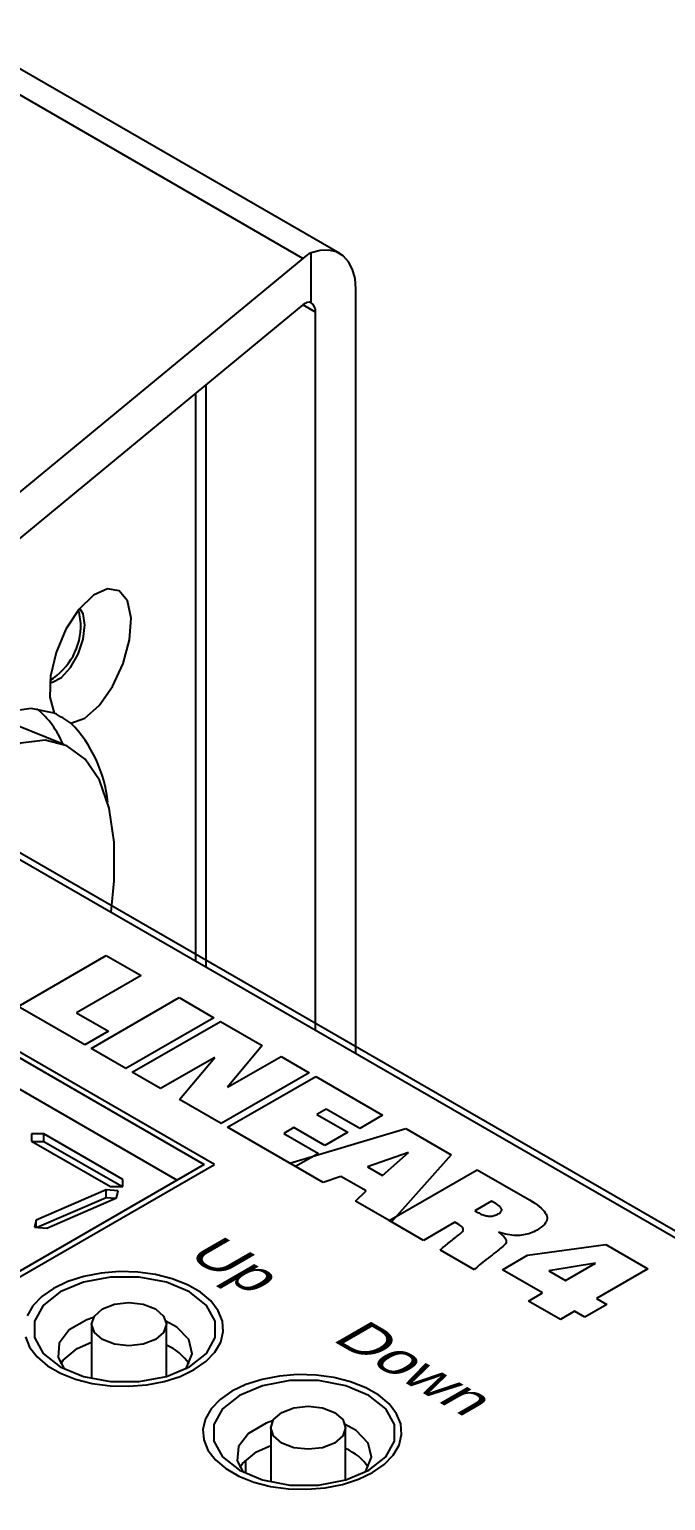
# Model space of a CAD drawing. Header units: inches. Extents: x 2.5 to 102.3, y 2 to 82.2.
# Drawn here: x 62.833 to 63.755, y 52.986 to 55.119 of the extents above; entities that cross this region are included whole.
import ezdxf

# ---------------------------------------------------------------- set-up
doc = ezdxf.new("R2010")
doc.units = ezdxf.units.IN
doc.header["$MEASUREMENT"] = 0
doc.layers.add('7414A1202 - CSLINEAR - XLR', color=7, linetype='Continuous')
doc.layers.add('LABEL', color=2, linetype='Continuous')
doc.styles.add('Arial', font='arial.ttf')

msp = doc.modelspace()

# ---------------------------------------------------------------- linework, layer by layer
for p, q in [((63.2292, 54.7866), (20.6375, 79.3742)), ((63.2827, 54.7936), (20.6961, 79.3783)), ((63.241, 54.7222), (63.241, 54.7948)), ((63.2292, 54.7866), (62.5491, 54.2258)), ((63.3059, 53.634), (63.3059, 54.7423)), ((63.2292, 54.7191), (62.5491, 54.1583)), ((63.2475, 54.7085), (63.2292, 54.7191)), ((63.2475, 53.6677), (63.2475, 54.7085)), ((63.089, 53.7592), (63.089, 54.6034)), ((63.0733, 54.5905), (63.0733, 53.7682)), ((62.8827, 54.0819), (62.7812, 54.1229)), ((62.5748, 54.056), (65.2187, 52.5297)), ((62.2795, 53.9385), (63.0861, 53.4729)), ((62.2897, 53.8876), (63.0471, 53.4504)), ((62.8359, 53.5172), (62.8359, 53.5068)), ((62.8538, 53.5172), (62.8359, 53.5172)), ((62.9681, 53.4512), (62.8538, 53.5172)), ((62.8538, 53.5059), (62.8538, 53.5172)), ((62.8359, 53.5068), (62.9502, 53.4409)), ((62.8538, 53.5059), (62.8374, 53.5059)), ((62.9665, 53.4409), (62.8538, 53.5059)), ((63.0861, 53.4729), (62.7264, 53.2652)), ((62.9681, 53.4409), (62.9681, 53.4512)), ((62.9438, 53.4361), (62.8426, 53.392)), ((62.9616, 53.4346), (62.9438, 53.4361)), ((62.9438, 53.4248), (62.9438, 53.4361)), ((62.9502, 53.4409), (62.9681, 53.4409)), ((62.9591, 53.4244), (62.9616, 53.4346)), ((62.9438, 53.4248), (62.8442, 53.3815)), ((62.8579, 53.3804), (62.9591, 53.4244)), ((62.9575, 53.4237), (62.9438, 53.4248)), ((62.8426, 53.392), (62.8401, 53.3818)), ((62.8426, 53.3816), (62.8426, 53.392)), ((62.8401, 53.3818), (62.8579, 53.3804)), ((62.9228, 53.2412), (62.9228, 53.1625)), ((63.0313, 53.1656), (63.0313, 53.2412)), ((62.902, 53.2063), (62.9228, 53.2155)), ((63.1826, 53.0913), (63.1826, 53.0125)), ((63.2911, 53.0156), (63.2911, 53.0913)), ((63.1618, 53.0563), (63.1826, 53.0655)), ((63.1458, 53.0442), (63.1458, 53.0251))]:
    msp.add_line(p, q)
at = {"flags": 128}
for points in [[(63.3059, 54.7423), (63.3048, 54.7574), (63.3012, 54.7707), (63.2954, 54.7817), (63.2876, 54.7902), (63.2779, 54.7959), (63.2667, 54.7986), (63.2542, 54.7982), (63.241, 54.7948)], [(62.893, 54.1129), (62.9129, 54.1201), (62.9339, 54.1386), (62.9533, 54.1661), (62.9686, 54.1992), (62.9779, 54.2337), (62.9801, 54.2652), (62.9749, 54.2899), (62.9629, 54.3045), (62.9457, 54.3074), (62.9254, 54.2981), (62.9045, 54.2777), (62.8857, 54.2489), (62.8713, 54.2153), (62.8632, 54.181), (62.8623, 54.1504), (62.8688, 54.1274)], [(62.9075, 54.2574), (62.9049, 54.2737), (62.9036, 54.2766)], [(62.9131, 54.2551), (62.9105, 54.2714), (62.9057, 54.2791)], [(62.8622, 54.1715), (62.8663, 54.172), (62.8793, 54.179), (62.8922, 54.1934), (62.9032, 54.2129), (62.9105, 54.2346), (62.9131, 54.2551)], [(62.8688, 54.1274), (62.8353, 54.1341), (62.7982, 54.1289), (62.7584, 54.1119), (62.7173, 54.0836), (62.6762, 54.045), (62.6488, 54.0133)], [(62.951, 53.8389), (62.9557, 53.8842), (62.9557, 53.9403), (62.9485, 53.9894), (62.9343, 54.0299), (62.9136, 54.0604), (62.8871, 54.08), (62.8557, 54.0879), (62.8204, 54.0838), (62.7826, 54.0679), (62.7434, 54.0408), (62.7042, 54.0033), (62.6914, 53.9887)], [(63.065, 53.1797), (63.0894, 53.1991), (63.1022, 53.2219), (63.1022, 53.2459), (63.0894, 53.2687), (63.065, 53.2881), (63.0314, 53.3021), (62.9919, 53.3096), (62.9504, 53.3096), (62.9109, 53.3021), (62.8773, 53.2881), (62.8529, 53.2687), (62.8401, 53.2459), (62.8401, 53.2219), (62.8529, 53.1991), (62.8773, 53.1797), (62.9109, 53.1656), (62.9504, 53.1582), (62.9919, 53.1582), (63.0314, 53.1656), (63.065, 53.1797)], [(63.0154, 53.2634), (63.0271, 53.2532), (63.0313, 53.2412), (63.0271, 53.2293), (63.0154, 53.2191), (62.9978, 53.2123), (62.977, 53.2099), (62.9563, 53.2123), (62.9387, 53.2191), (62.9269, 53.2293), (62.9228, 53.2412), (62.9269, 53.2532), (62.9387, 53.2634), (62.9563, 53.2702), (62.977, 53.2726), (62.9978, 53.2702), (63.0154, 53.2634)], [(62.9255, 53.251), (62.9159, 53.2477), (62.8904, 53.233), (62.8759, 53.214), (62.8743, 53.1933), (62.883, 53.1766)], [(63.0593, 53.1766), (63.0606, 53.1783), (63.0689, 53.1985), (63.0639, 53.219), (63.0464, 53.2372), (63.0307, 53.2459)], [(62.8781, 53.1837), (62.8817, 53.1892), (62.902, 53.2063)], [(63.3248, 53.0297), (63.3492, 53.0491), (63.362, 53.0719), (63.362, 53.0959), (63.3492, 53.1187), (63.3248, 53.1381), (63.2912, 53.1522), (63.2517, 53.1596), (63.2102, 53.1596), (63.1707, 53.1522), (63.1371, 53.1381), (63.1127, 53.1187), (63.0999, 53.0959), (63.0999, 53.0719), (63.1127, 53.0491), (63.1371, 53.0297), (63.1707, 53.0156), (63.2102, 53.0082), (63.2517, 53.0082), (63.2912, 53.0156), (63.3248, 53.0297)], [(63.2752, 53.1134), (63.2869, 53.1033), (63.2911, 53.0913), (63.2869, 53.0793), (63.2752, 53.0691), (63.2576, 53.0623), (63.2368, 53.06), (63.2161, 53.0623), (63.1985, 53.0691), (63.1867, 53.0793), (63.1826, 53.0913), (63.1867, 53.1033), (63.1985, 53.1134), (63.2161, 53.1202), (63.2368, 53.1226), (63.2576, 53.1202), (63.2752, 53.1134)], [(63.1853, 53.1011), (63.1757, 53.0977), (63.1502, 53.083), (63.1357, 53.064), (63.1341, 53.0433), (63.1428, 53.0266)], [(63.3191, 53.0266), (63.3204, 53.0283), (63.3287, 53.0485), (63.3237, 53.0691), (63.3062, 53.0872), (63.2905, 53.0959)], [(63.1379, 53.0338), (63.1415, 53.0392), (63.1618, 53.0563)]]:
    msp.add_lwpolyline(points, dxfattribs=at)
for centre, radius, start, end in [((63.233, 54.71), 0.0145, 353.9853, 56.8095), ((62.813, 54.2553), 0.0945, 301.5335, 1.2719), ((62.7643, 54.0358), 0.1259, 21.7481, 50.9086), ((62.6619, 53.7546), 0.4263, 57.1796, 60.9651), ((62.7561, 53.9796), 0.191, 5.5474, 44.2439), ((63.0036, 53.1438), 0.0726, 33.3621, 67.6001), ((63.2634, 52.9938), 0.0726, 33.3621, 67.6001)]:
    msp.add_arc(centre, radius, start, end)
for major_axis, start_param, end_param in [((0.0432, 0.1042), 0.542576, 0.723896), ((0.0113, 0.0273), 6.249041, 7.007082)]:
    msp.add_ellipse((63.2292, 54.6951), major_axis=major_axis, ratio=0.469314, start_param=start_param, end_param=end_param)
at = {"layer": '7414A1202 - CSLINEAR - XLR', "color": 2}
for p, q in [((62.8163, 53.7022), (62.9439, 53.7759)), ((62.9439, 53.7759), (62.9945, 53.7467)), ((62.9945, 53.7467), (62.9011, 53.6928)), ((62.9221, 53.6411), (63.0497, 53.7148)), ((63.0497, 53.7148), (63.1003, 53.6856)), ((62.9133, 53.6462), (62.8163, 53.7022)), ((62.9011, 53.6928), (62.9476, 53.666)), ((62.9476, 53.666), (62.9133, 53.6462)), ((63.1003, 53.6856), (62.9727, 53.6119)), ((62.9819, 53.6066), (63.1095, 53.6803)), ((63.1095, 53.6803), (63.1701, 53.6453)), ((63.1701, 53.6453), (63.1199, 53.5851)), ((62.9727, 53.6119), (62.9221, 53.6411)), ((63.1015, 53.6279), (63.0229, 53.5829)), ((63.0503, 53.5671), (63.1015, 53.6279)), ((63.1199, 53.5851), (63.1975, 53.6295)), ((63.1975, 53.6295), (63.2385, 53.6058)), ((63.0229, 53.5829), (62.9819, 53.6066)), ((63.2385, 53.6058), (63.1109, 53.5321)), ((63.1201, 53.5268), (63.2477, 53.6005)), ((63.2477, 53.6005), (63.3447, 53.5445)), ((63.1109, 53.5321), (63.0503, 53.5671)), ((63.2629, 53.5533), (63.2493, 53.5455)), ((63.2493, 53.5455), (63.2942, 53.5196)), ((63.3115, 53.5253), (63.2629, 53.5533)), ((63.3447, 53.5445), (63.3115, 53.5253)), ((63.2187, 53.4699), (63.1201, 53.5268)), ((63.216, 53.5263), (63.2017, 53.518)), ((63.2017, 53.518), (63.2519, 53.489)), ((63.2102, 53.4748), (63.3786, 53.5249)), ((63.2609, 53.5004), (63.216, 53.5263)), ((63.2942, 53.5196), (63.2609, 53.5004)), ((63.3786, 53.5249), (63.4442, 53.487)), ((63.2586, 53.4468), (63.2102, 53.4748)), ((63.2519, 53.489), (63.2187, 53.4699)), ((63.3825, 53.4904), (63.323, 53.4693)), ((63.3445, 53.4568), (63.3825, 53.4904)), ((63.4442, 53.487), (63.3576, 53.3897)), ((63.2843, 53.4557), (63.2586, 53.4468)), ((63.3208, 53.4346), (63.2843, 53.4557)), ((63.323, 53.4693), (63.3445, 53.4568)), ((63.3544, 53.3915), (63.482, 53.4652)), ((63.482, 53.4652), (63.5575, 53.4216)), ((63.3053, 53.4199), (63.3208, 53.4346)), ((63.3576, 53.3897), (63.3053, 53.4199)), ((63.5025, 53.4199), (63.4783, 53.4059)), ((63.5071, 53.4172), (63.5025, 53.4199)), ((63.5087, 53.4163), (63.5071, 53.4172)), ((63.5102, 53.4154), (63.5087, 53.4163)), ((63.5115, 53.4145), (63.5102, 53.4154)), ((63.5127, 53.4136), (63.5115, 53.4145)), ((63.5138, 53.4127), (63.5127, 53.4136)), ((63.5147, 53.4119), (63.5138, 53.4127)), ((63.5155, 53.4111), (63.5147, 53.4119)), ((63.5162, 53.4103), (63.5155, 53.4111)), ((63.5168, 53.4095), (63.5162, 53.4103)), ((63.5172, 53.4088), (63.5168, 53.4095)), ((63.5175, 53.408), (63.5172, 53.4088)), ((63.5575, 53.4216), (63.5616, 53.4191)), ((63.5616, 53.4191), (63.5654, 53.4167)), ((63.5654, 53.4167), (63.5688, 53.4143)), ((63.5688, 53.4143), (63.5718, 53.412)), ((63.5718, 53.412), (63.5745, 53.4096)), ((63.5745, 53.4096), (63.5769, 53.4073)), ((63.4039, 53.3629), (63.3544, 53.3915)), ((63.4493, 53.3892), (63.4039, 53.3629)), ((63.4552, 53.3858), (63.4493, 53.3892)), ((63.4783, 53.4059), (63.4826, 53.4035)), ((63.4826, 53.4035), (63.4841, 53.4026)), ((63.4841, 53.4026), (63.4857, 53.4018)), ((63.4857, 53.4018), (63.4872, 53.4011)), ((63.4872, 53.4011), (63.4887, 53.4004)), ((63.4887, 53.4004), (63.4903, 53.3999)), ((63.4903, 53.3999), (63.4918, 53.3994)), ((63.4918, 53.3994), (63.4933, 53.3989)), ((63.4933, 53.3989), (63.4948, 53.3986)), ((63.4948, 53.3986), (63.4963, 53.3983)), ((63.4963, 53.3983), (63.4978, 53.3981)), ((63.4978, 53.3981), (63.4993, 53.398)), ((63.4993, 53.398), (63.5008, 53.3979)), ((63.5008, 53.3979), (63.5023, 53.398)), ((63.5023, 53.398), (63.5038, 53.3982)), ((63.5038, 53.3982), (63.5052, 53.3984)), ((63.5052, 53.3984), (63.5066, 53.3988)), ((63.5066, 53.3988), (63.5081, 53.3992)), ((63.5081, 53.3992), (63.5095, 53.3998)), ((63.5095, 53.3998), (63.5109, 53.4005)), ((63.5109, 53.4005), (63.5123, 53.4012)), ((63.5123, 53.4012), (63.5135, 53.402)), ((63.5135, 53.402), (63.5146, 53.4027)), ((63.5146, 53.4027), (63.5155, 53.4035)), ((63.5155, 53.4035), (63.5163, 53.4043)), ((63.5163, 53.4043), (63.5168, 53.405)), ((63.5168, 53.405), (63.5173, 53.4058)), ((63.5173, 53.4058), (63.5175, 53.4065)), ((63.5176, 53.4073), (63.5175, 53.408)), ((63.5175, 53.4065), (63.5176, 53.4073)), ((63.5769, 53.4073), (63.5788, 53.4051)), ((63.5788, 53.4051), (63.5805, 53.4029)), ((63.5809, 53.3881), (63.5793, 53.386)), ((63.5805, 53.4029), (63.5817, 53.4007)), ((63.5821, 53.3901), (63.5809, 53.3881)), ((63.5817, 53.4007), (63.5826, 53.3986)), ((63.5828, 53.3922), (63.5821, 53.3901)), ((63.5826, 53.3986), (63.5831, 53.3964)), ((63.5832, 53.3943), (63.5828, 53.3922)), ((63.5831, 53.3964), (63.5832, 53.3943)), ((63.4485, 53.3656), (63.4502, 53.3669)), ((63.4502, 53.3669), (63.4519, 53.3683)), ((63.4519, 53.3683), (63.4535, 53.3696)), ((63.4535, 53.3696), (63.4552, 53.3709)), ((63.4572, 53.3845), (63.4552, 53.3858)), ((63.4552, 53.3709), (63.4568, 53.3721)), ((63.4568, 53.3721), (63.4583, 53.3733)), ((63.4588, 53.3833), (63.4572, 53.3845)), ((63.4583, 53.3733), (63.4597, 53.3746)), ((63.4601, 53.382), (63.4588, 53.3833)), ((63.4597, 53.3746), (63.4607, 53.3758)), ((63.4609, 53.3808), (63.4601, 53.382)), ((63.4607, 53.3758), (63.4613, 53.377)), ((63.4614, 53.3795), (63.4609, 53.3808)), ((63.4613, 53.377), (63.4616, 53.3783)), ((63.4616, 53.3783), (63.4614, 53.3795)), ((63.5163, 53.3738), (63.5129, 53.3749)), ((63.5129, 53.3749), (63.5159, 53.3726)), ((63.5159, 53.3726), (63.5183, 53.3705)), ((63.5196, 53.3728), (63.5163, 53.3738)), ((63.5183, 53.3705), (63.5204, 53.3684)), ((63.5228, 53.372), (63.5196, 53.3728)), ((63.5204, 53.3684), (63.522, 53.3665)), ((63.522, 53.3665), (63.5231, 53.3646)), ((63.526, 53.3713), (63.5228, 53.372)), ((63.5291, 53.3707), (63.526, 53.3713)), ((63.5321, 53.3703), (63.5291, 53.3707)), ((63.535, 53.37), (63.5321, 53.3703)), ((63.5379, 53.3699), (63.535, 53.37)), ((63.5407, 53.3699), (63.5379, 53.3699)), ((63.5435, 53.37), (63.5407, 53.3699)), ((63.5461, 53.3703), (63.5435, 53.37)), ((63.5488, 53.3707), (63.5461, 53.3703)), ((63.5514, 53.3712), (63.5488, 53.3707)), ((63.554, 53.3718), (63.5514, 53.3712)), ((63.5565, 53.3725), (63.554, 53.3718)), ((63.559, 53.3734), (63.5565, 53.3725)), ((63.5615, 53.3743), (63.559, 53.3734)), ((63.5639, 53.3754), (63.5615, 53.3743)), ((63.5663, 53.3766), (63.5639, 53.3754)), ((63.5686, 53.3778), (63.5663, 53.3766)), ((63.5719, 53.3799), (63.5686, 53.3778)), ((63.5748, 53.3819), (63.5719, 53.3799)), ((63.5772, 53.3839), (63.5748, 53.3819)), ((63.5793, 53.386), (63.5772, 53.3839)), ((63.4285, 53.3487), (63.4293, 53.3496)), ((63.478, 53.3202), (63.4285, 53.3487)), ((63.4293, 53.3496), (63.4301, 53.3504)), ((63.4301, 53.3504), (63.4311, 53.3514)), ((63.4311, 53.3514), (63.4322, 53.3524)), ((63.4322, 53.3524), (63.4335, 53.3535)), ((63.4335, 53.3535), (63.4348, 53.3546)), ((63.4348, 53.3546), (63.4362, 53.3559)), ((63.4362, 53.3559), (63.4378, 53.3571)), ((63.4378, 53.3571), (63.4395, 53.3585)), ((63.4395, 53.3585), (63.4413, 53.3599)), ((63.4413, 53.3599), (63.4431, 53.3614)), ((63.4431, 53.3614), (63.4449, 53.3628)), ((63.4449, 53.3628), (63.4467, 53.3642)), ((63.4467, 53.3642), (63.4485, 53.3656)), ((63.5088, 53.3456), (63.5062, 53.3437)), ((63.5111, 53.3475), (63.5088, 53.3456)), ((63.5134, 53.3493), (63.5111, 53.3475)), ((63.5154, 53.351), (63.5134, 53.3493)), ((63.5173, 53.3526), (63.5154, 53.351)), ((63.5191, 53.3541), (63.5173, 53.3526)), ((63.5207, 53.3555), (63.5191, 53.3541)), ((63.5221, 53.3569), (63.5207, 53.3555)), ((63.5232, 53.3582), (63.5221, 53.3569)), ((63.5231, 53.3646), (63.5238, 53.3629)), ((63.5238, 53.3597), (63.5232, 53.3582)), ((63.5238, 53.3629), (63.524, 53.3612)), ((63.524, 53.3612), (63.5238, 53.3597)), ((63.5549, 53.3412), (63.6682, 53.357)), ((63.6682, 53.357), (63.7294, 53.3217)), ((63.4814, 53.3236), (63.4796, 53.3219)), ((63.4833, 53.3254), (63.4814, 53.3236)), ((63.4853, 53.3273), (63.4833, 53.3254)), ((63.4875, 53.3292), (63.4853, 53.3273)), ((63.4898, 53.3311), (63.4875, 53.3292)), ((63.4923, 53.3331), (63.4898, 53.3311)), ((63.4949, 53.3352), (63.4923, 53.3331)), ((63.4977, 53.3373), (63.4949, 53.3352)), ((63.5006, 53.3395), (63.4977, 53.3373)), ((63.5035, 53.3416), (63.5006, 53.3395)), ((63.5062, 53.3437), (63.5035, 53.3416)), ((63.5187, 53.3202), (63.5549, 53.3412)), ((63.6534, 53.3298), (63.5857, 53.3185)), ((63.6098, 53.3046), (63.6534, 53.3298)), ((63.4796, 53.3219), (63.478, 53.3202)), ((63.5767, 53.2867), (63.5187, 53.3202)), ((63.5857, 53.3185), (63.6098, 53.3046)), ((63.7294, 53.3217), (63.6548, 53.2786)), ((63.5563, 53.2749), (63.5767, 53.2867)), ((63.6024, 53.2483), (63.5563, 53.2749)), ((63.6228, 53.2601), (63.6024, 53.2483)), ((63.638, 53.2514), (63.6228, 53.2601)), ((63.67, 53.2699), (63.638, 53.2514)), ((63.6548, 53.2786), (63.67, 53.2699))]:
    msp.add_line(p, q, dxfattribs=at)
at = {"layer": 'LABEL'}
for p, q in [((64.7541, 52.8074), (61.6143, 54.6201)), ((63.1009, 53.4729), (62.2793, 53.9473)), ((62.7255, 53.2562), (63.1009, 53.4729)), ((62.8882, 53.3031), (62.8678, 53.2933)), ((62.9115, 53.3106), (62.8882, 53.3031)), ((62.9367, 53.3155), (62.9115, 53.3106)), ((62.9631, 53.3176), (62.9367, 53.3155)), ((62.9897, 53.3169), (62.9631, 53.3176)), ((63.0156, 53.3134), (62.9897, 53.3169)), ((63.0399, 53.3072), (63.0156, 53.3134)), ((63.0619, 53.2985), (63.0399, 53.3072)), ((62.8508, 53.2815), (62.8378, 53.2681)), ((62.8678, 53.2933), (62.8508, 53.2815)), ((63.0807, 53.2876), (63.0619, 53.2985)), ((63.0957, 53.275), (63.0807, 53.2876)), ((62.8378, 53.2681), (62.8294, 53.2535)), ((63.1065, 53.2609), (63.0957, 53.275)), ((63.1126, 53.2459), (63.1065, 53.2609)), ((63.1138, 53.2306), (63.1126, 53.2459)), ((62.8269, 53.2229), (62.833, 53.208)), ((63.1101, 53.2154), (63.1138, 53.2306)), ((62.833, 53.208), (62.8438, 53.1939)), ((63.0887, 53.1874), (63.1017, 53.2008)), ((63.1017, 53.2008), (63.1101, 53.2154)), ((62.8438, 53.1939), (62.8588, 53.1812)), ((62.8588, 53.1812), (62.8776, 53.1704)), ((63.0512, 53.1657), (63.0717, 53.1756)), ((63.0717, 53.1756), (63.0887, 53.1874)), ((62.8776, 53.1704), (62.8996, 53.1617)), ((62.8996, 53.1617), (62.9239, 53.1555)), ((62.9239, 53.1555), (62.9498, 53.152)), ((62.9764, 53.1513), (63.0028, 53.1534)), ((63.0028, 53.1534), (63.028, 53.1583)), ((63.028, 53.1583), (63.0512, 53.1657)), ((63.1467, 53.1539), (63.1263, 53.1441)), ((63.17, 53.1614), (63.1467, 53.1539)), ((63.1952, 53.1662), (63.17, 53.1614)), ((63.2216, 53.1684), (63.1952, 53.1662)), ((63.2482, 53.1676), (63.2216, 53.1684)), ((63.2741, 53.1641), (63.2482, 53.1676)), ((63.2984, 53.1579), (63.2741, 53.1641)), ((63.3204, 53.1492), (63.2984, 53.1579)), ((62.9498, 53.152), (62.9764, 53.1513)), ((63.1093, 53.1322), (63.0963, 53.1188)), ((63.1263, 53.1441), (63.1093, 53.1322)), ((63.3392, 53.1384), (63.3204, 53.1492)), ((63.3542, 53.1257), (63.3392, 53.1384)), ((63.0963, 53.1188), (63.0879, 53.1042)), ((63.365, 53.1116), (63.3542, 53.1257)), ((63.3711, 53.0967), (63.365, 53.1116)), ((63.0879, 53.1042), (63.0842, 53.089)), ((63.0842, 53.089), (63.0854, 53.0737)), ((63.3723, 53.0813), (63.3711, 53.0967)), ((63.0854, 53.0737), (63.0915, 53.0587)), ((63.3686, 53.0661), (63.3723, 53.0813)), ((63.0915, 53.0587), (63.1023, 53.0447)), ((63.3472, 53.0381), (63.3602, 53.0516)), ((63.3602, 53.0516), (63.3686, 53.0661)), ((63.1023, 53.0447), (63.1173, 53.032)), ((63.1173, 53.032), (63.1361, 53.0211)), ((63.3098, 53.0165), (63.3302, 53.0263)), ((63.3302, 53.0263), (63.3472, 53.0381)), ((63.1361, 53.0211), (63.1581, 53.0125)), ((63.1581, 53.0125), (63.1824, 53.0062)), ((63.1824, 53.0062), (63.2083, 53.0027)), ((63.2349, 53.002), (63.2613, 53.0041)), ((63.2613, 53.0041), (63.2865, 53.009)), ((63.2865, 53.009), (63.3098, 53.0165)), ((63.2083, 53.0027), (63.2349, 53.002))]:
    msp.add_line(p, q, dxfattribs=at)

# ---------------------------------------------------------------- texts
at = {"layer": 'LABEL', "style": 'Arial', "oblique": 30, "width": 1.212436}
for s, p in [('Up', (63.0587, 53.3403)), ('Down', (63.2698, 53.2184))]:
    msp.add_text(s, height=0.05196, rotation=330, dxfattribs=at).set_placement(p)

doc.saveas('drawing.dxf')
